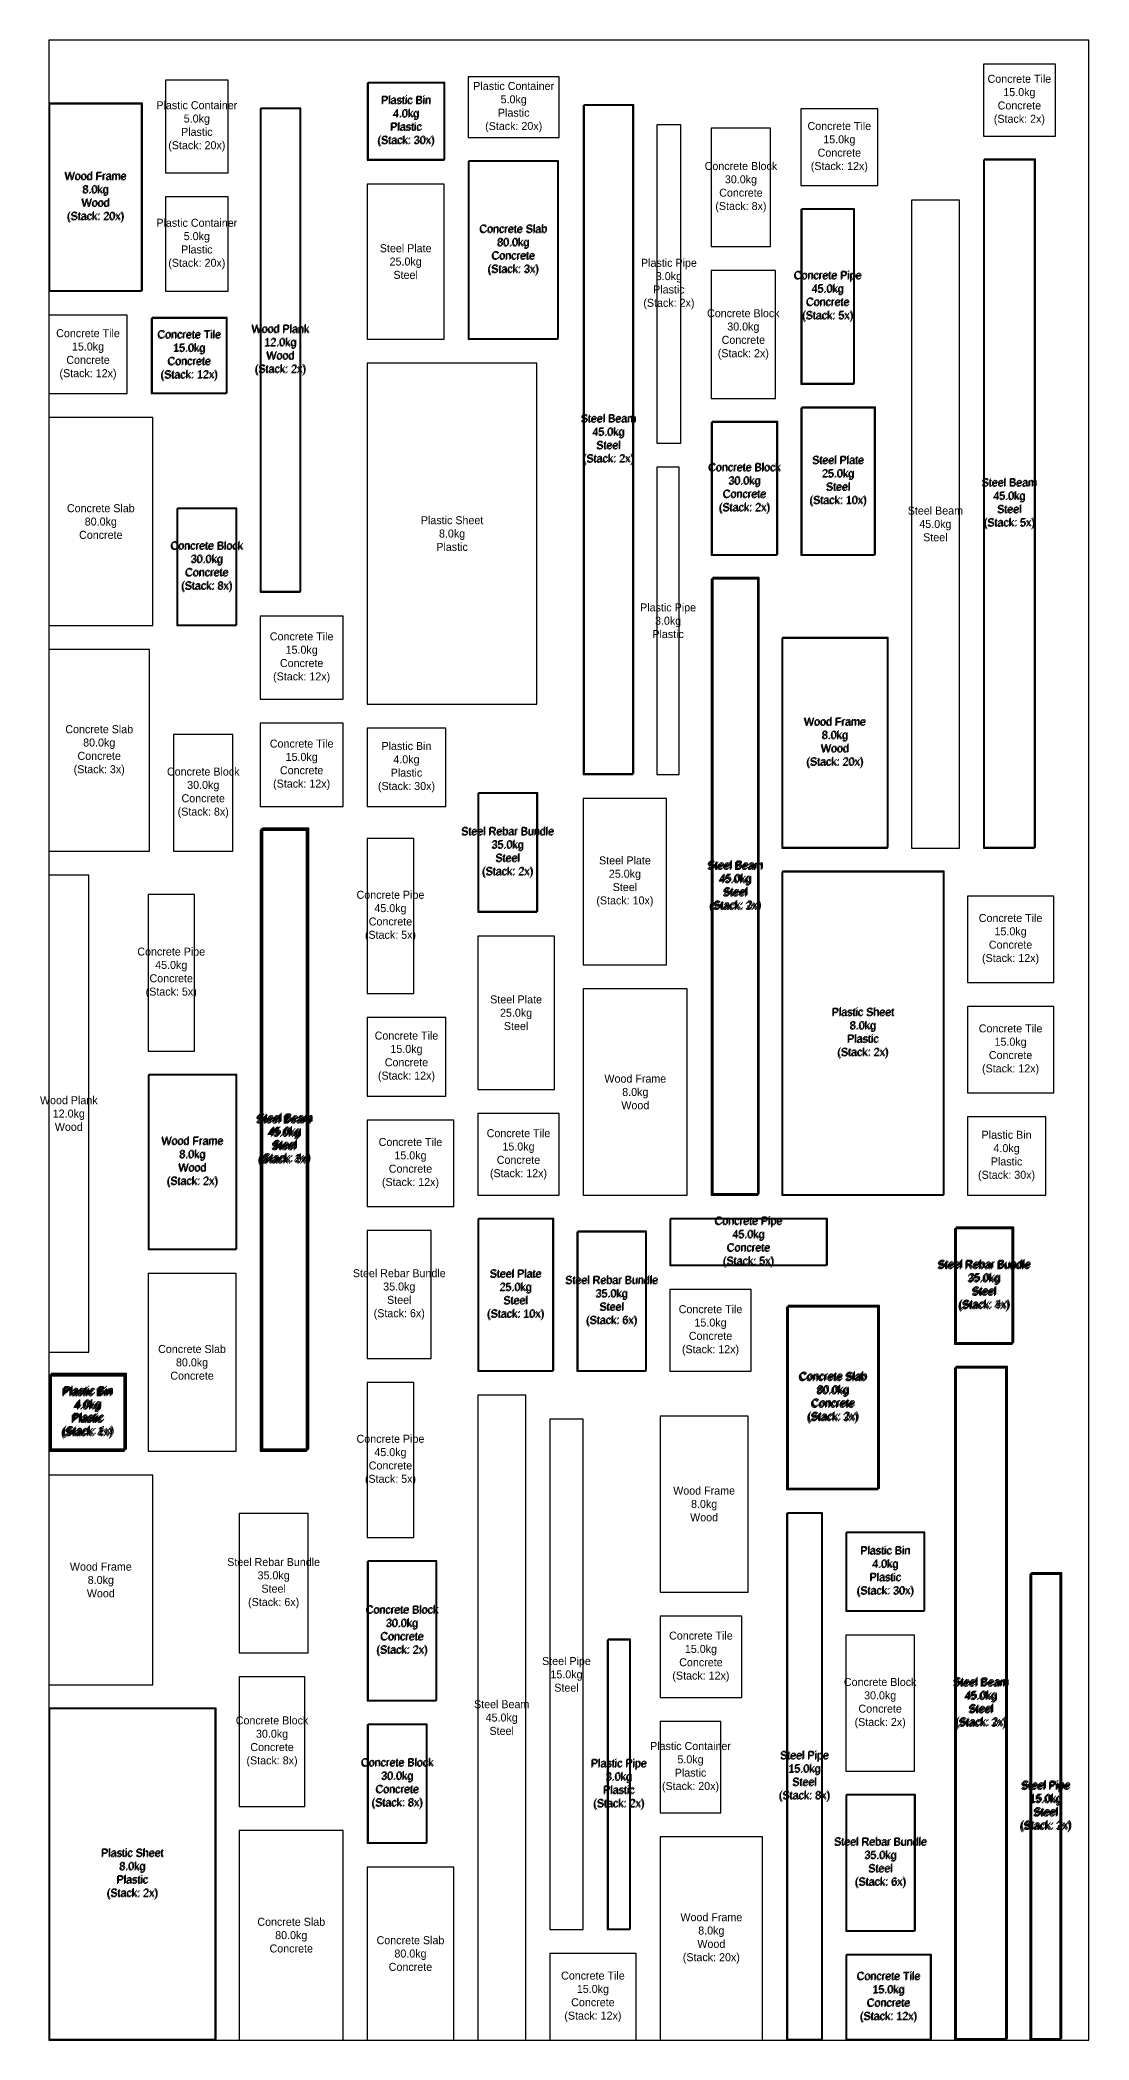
# Model space of a CAD drawing. Header units: metres. Extents: x -5 to 650, y 0 to 4050.
# Drawn here: x -5 to 650, y 0 to 1250 of the extents above; entities that cross this region are included whole.
import ezdxf

# ---------------------------------------------------------------- set-up
doc = ezdxf.new("R2010")
doc.units = ezdxf.units.M

msp = doc.modelspace()

# ---------------------------------------------------------------- linework, layer by layer
for points in [[(0, 0), (650, 0), (650, 1250), (0, 1250), (0, 0)], [(73, 1167), (112, 1167), (112, 1225), (73, 1225), (73, 1167)], [(262, 1189), (319, 1189), (319, 1227), (262, 1227), (262, 1189)], [(584, 1190), (629, 1190), (629, 1235), (584, 1235), (584, 1190)], [(199, 1175), (247, 1175), (247, 1223), (199, 1223), (199, 1175)], [(199.5, 1175.5), (247.5, 1175.5), (247.5, 1223.5), (199.5, 1223.5), (199.5, 1175.5)], [(0, 1093), (58, 1093), (58, 1210), (0, 1210), (0, 1093)], [(0.5, 1093.5), (58.5, 1093.5), (58.5, 1210.5), (0.5, 1210.5), (0.5, 1093.5)], [(132, 905), (157, 905), (157, 1207), (132, 1207), (132, 905)], [(132.5, 905.5), (157.5, 905.5), (157.5, 1207.5), (132.5, 1207.5), (132.5, 905.5)], [(334, 791), (365, 791), (365, 1209), (334, 1209), (334, 791)], [(334.5, 791.5), (365.5, 791.5), (365.5, 1209.5), (334.5, 1209.5), (334.5, 791.5)], [(470, 1159), (518, 1159), (518, 1207), (470, 1207), (470, 1159)], [(380, 998), (395, 998), (395, 1197), (380, 1197), (380, 998)], [(414, 1121), (451, 1121), (451, 1195), (414, 1195), (414, 1121)], [(584, 745), (616, 745), (616, 1175), (584, 1175), (584, 745)], [(584.5, 745.5), (616.5, 745.5), (616.5, 1175.5), (584.5, 1175.5), (584.5, 745.5)], [(262, 1063), (318, 1063), (318, 1174), (262, 1174), (262, 1063)], [(262.5, 1063.5), (318.5, 1063.5), (318.5, 1174.5), (262.5, 1174.5), (262.5, 1063.5)], [(73, 1093), (112, 1093), (112, 1152), (73, 1152), (73, 1093)], [(199, 1063), (247, 1063), (247, 1160), (199, 1160), (199, 1063)], [(539, 745), (569, 745), (569, 1150), (539, 1150), (539, 745)], [(470, 1035), (503, 1035), (503, 1144), (470, 1144), (470, 1035)], [(470.5, 1035.5), (503.5, 1035.5), (503.5, 1144.5), (470.5, 1144.5), (470.5, 1035.5)], [(414, 1026), (454, 1026), (454, 1106), (414, 1106), (414, 1026)], [(0, 1029), (49, 1029), (49, 1078), (0, 1078), (0, 1029)], [(64, 1029), (111, 1029), (111, 1076), (64, 1076), (64, 1029)], [(64.5, 1029.5), (111.5, 1029.5), (111.5, 1076.5), (64.5, 1076.5), (64.5, 1029.5)], [(199, 835), (305, 835), (305, 1048), (199, 1048), (199, 835)], [(0, 884), (65, 884), (65, 1014), (0, 1014), (0, 884)], [(470, 928), (516, 928), (516, 1020), (470, 1020), (470, 928)], [(470.5, 928.5), (516.5, 928.5), (516.5, 1020.5), (470.5, 1020.5), (470.5, 928.5)], [(414, 928), (455, 928), (455, 1011), (414, 1011), (414, 928)], [(414.5, 928.5), (455.5, 928.5), (455.5, 1011.5), (414.5, 1011.5), (414.5, 928.5)], [(380, 791), (394, 791), (394, 983), (380, 983), (380, 791)], [(80, 884), (117, 884), (117, 957), (80, 957), (80, 884)], [(80.5, 884.5), (117.5, 884.5), (117.5, 957.5), (80.5, 957.5), (80.5, 884.5)], [(414, 528), (443, 528), (443, 913), (414, 913), (414, 528)], [(414.5, 528.5), (443.5, 528.5), (443.5, 913.5), (414.5, 913.5), (414.5, 528.5)], [(415, 529), (444, 529), (444, 914), (415, 914), (415, 529)], [(132, 838), (184, 838), (184, 890), (132, 890), (132, 838)], [(458, 745), (524, 745), (524, 876), (458, 876), (458, 745)], [(458.5, 745.5), (524.5, 745.5), (524.5, 876.5), (458.5, 876.5), (458.5, 745.5)], [(0, 743), (63, 743), (63, 869), (0, 869), (0, 743)], [(78, 743), (115, 743), (115, 816), (78, 816), (78, 743)], [(132, 771), (184, 771), (184, 823), (132, 823), (132, 771)], [(199, 771), (248, 771), (248, 820), (199, 820), (199, 771)], [(268, 705), (305, 705), (305, 779), (268, 779), (268, 705)], [(268.5, 705.5), (305.5, 705.5), (305.5, 779.5), (268.5, 779.5), (268.5, 705.5)], [(334, 672), (386, 672), (386, 776), (334, 776), (334, 672)], [(132, 368), (161, 368), (161, 756), (132, 756), (132, 368)], [(132.5, 368.5), (161.5, 368.5), (161.5, 756.5), (132.5, 756.5), (132.5, 368.5)], [(133, 369), (162, 369), (162, 757), (133, 757), (133, 369)], [(133.5, 369.5), (162.5, 369.5), (162.5, 757.5), (133.5, 757.5), (133.5, 369.5)], [(199, 654), (228, 654), (228, 751), (199, 751), (199, 654)], [(0, 430), (25, 430), (25, 728), (0, 728), (0, 430)], [(458, 528), (559, 528), (559, 730), (458, 730), (458, 528)], [(458.5, 528.5), (559.5, 528.5), (559.5, 730.5), (458.5, 730.5), (458.5, 528.5)], [(62, 618), (91, 618), (91, 716), (62, 716), (62, 618)], [(574, 661), (628, 661), (628, 715), (574, 715), (574, 661)], [(268, 594), (316, 594), (316, 690), (268, 690), (268, 594)], [(334, 528), (399, 528), (399, 657), (334, 657), (334, 528)], [(199, 590), (248, 590), (248, 639), (199, 639), (199, 590)], [(574, 592), (628, 592), (628, 646), (574, 646), (574, 592)], [(62, 494), (117, 494), (117, 603), (62, 603), (62, 494)], [(62.5, 494.5), (117.5, 494.5), (117.5, 603.5), (62.5, 603.5), (62.5, 494.5)], [(199, 521), (253, 521), (253, 575), (199, 575), (199, 521)], [(268, 528), (319, 528), (319, 579), (268, 579), (268, 528)], [(574, 528), (623, 528), (623, 577), (574, 577), (574, 528)], [(268, 418), (315, 418), (315, 513), (268, 513), (268, 418)], [(268.5, 418.5), (315.5, 418.5), (315.5, 513.5), (268.5, 513.5), (268.5, 418.5)], [(388, 484), (486, 484), (486, 513), (388, 513), (388, 484)], [(388.5, 484.5), (486.5, 484.5), (486.5, 513.5), (388.5, 513.5), (388.5, 484.5)], [(199, 426), (239, 426), (239, 506), (199, 506), (199, 426)], [(330, 418), (373, 418), (373, 505), (330, 505), (330, 418)], [(330.5, 418.5), (373.5, 418.5), (373.5, 505.5), (330.5, 505.5), (330.5, 418.5)], [(566, 435), (602, 435), (602, 507), (566, 507), (566, 435)], [(566.5, 435.5), (602.5, 435.5), (602.5, 507.5), (566.5, 507.5), (566.5, 435.5)], [(567, 436), (603, 436), (603, 508), (567, 508), (567, 436)], [(62, 368), (117, 368), (117, 479), (62, 479), (62, 368)], [(388, 418), (439, 418), (439, 469), (388, 469), (388, 418)], [(461, 344), (518, 344), (518, 458), (461, 458), (461, 344)], [(461.5, 344.5), (518.5, 344.5), (518.5, 458.5), (461.5, 458.5), (461.5, 344.5)], [(462, 345), (519, 345), (519, 459), (462, 459), (462, 345)], [(0, 368), (47, 368), (47, 415), (0, 415), (0, 368)], [(0.5, 368.5), (47.5, 368.5), (47.5, 415.5), (0.5, 415.5), (0.5, 368.5)], [(1, 369), (48, 369), (48, 416), (1, 416), (1, 369)], [(1.5, 369.5), (48.5, 369.5), (48.5, 416.5), (1.5, 416.5), (1.5, 369.5)], [(566, 0), (598, 0), (598, 420), (566, 420), (566, 0)], [(566.5, 0.5), (598.5, 0.5), (598.5, 420.5), (566.5, 420.5), (566.5, 0.5)], [(567, 1), (599, 1), (599, 421), (567, 421), (567, 1)], [(199, 314), (228, 314), (228, 411), (199, 411), (199, 314)], [(268, 0), (298, 0), (298, 403), (268, 403), (268, 0)], [(313, 69), (334, 69), (334, 388), (313, 388), (313, 69)], [(382, 280), (437, 280), (437, 390), (382, 390), (382, 280)], [(0, 222), (65, 222), (65, 353), (0, 353), (0, 222)], [(119, 242), (162, 242), (162, 329), (119, 329), (119, 242)], [(461, 0), (483, 0), (483, 329), (461, 329), (461, 0)], [(461.5, 0.5), (483.5, 0.5), (483.5, 329.5), (461.5, 329.5), (461.5, 0.5)], [(498, 268), (547, 268), (547, 317), (498, 317), (498, 268)], [(498.5, 268.5), (547.5, 268.5), (547.5, 317.5), (498.5, 317.5), (498.5, 268.5)], [(199, 212), (242, 212), (242, 299), (199, 299), (199, 212)], [(199.5, 212.5), (242.5, 212.5), (242.5, 299.5), (199.5, 299.5), (199.5, 212.5)], [(613, 0), (632, 0), (632, 291), (613, 291), (613, 0)], [(613.5, 0.5), (632.5, 0.5), (632.5, 291.5), (613.5, 291.5), (613.5, 0.5)], [(614, 1), (633, 1), (633, 292), (614, 292), (614, 1)], [(382, 214), (433, 214), (433, 265), (382, 265), (382, 214)], [(349, 69), (363, 69), (363, 250), (349, 250), (349, 69)], [(349.5, 69.5), (363.5, 69.5), (363.5, 250.5), (349.5, 250.5), (349.5, 69.5)], [(498, 168), (541, 168), (541, 253), (498, 253), (498, 168)], [(119, 146), (160, 146), (160, 227), (119, 227), (119, 146)], [(0, 0), (104, 0), (104, 207), (0, 207), (0, 0)], [(0.5, 0.5), (104.5, 0.5), (104.5, 207.5), (0.5, 207.5), (0.5, 0.5)], [(199, 123), (236, 123), (236, 197), (199, 197), (199, 123)], [(199.5, 123.5), (236.5, 123.5), (236.5, 197.5), (199.5, 197.5), (199.5, 123.5)], [(382, 142), (420, 142), (420, 199), (382, 199), (382, 142)], [(498, 68), (541, 68), (541, 153), (498, 153), (498, 68)], [(498.5, 68.5), (541.5, 68.5), (541.5, 153.5), (498.5, 153.5), (498.5, 68.5)], [(119, 0), (184, 0), (184, 131), (119, 131), (119, 0)], [(382, 0), (446, 0), (446, 127), (382, 127), (382, 0)], [(199, 0), (253, 0), (253, 108), (199, 108), (199, 0)], [(313, 0), (367, 0), (367, 54), (313, 54), (313, 0)], [(498, 0), (551, 0), (551, 53), (498, 53), (498, 0)], [(498.5, 0.5), (551.5, 0.5), (551.5, 53.5), (498.5, 53.5), (498.5, 0.5)]]:
    msp.add_lwpolyline(points, close=True)

# ---------------------------------------------------------------- texts
at = {"char_height": 5, "attachment_point": 5}
for s, insert in [('Concrete Tile\\P15.0kg\\PConcrete\\P(Stack: 2x)', (606.5, 1212.5)), ('Plastic Bin\\P4.0kg\\PPlastic\\P(Stack: 30x)', (223, 1199)), ('Plastic Bin\\P4.0kg\\PPlastic\\P(Stack: 30x)', (223.5, 1199.5)), ('Plastic Container\\P5.0kg\\PPlastic\\P(Stack: 20x)', (290.5, 1208)), ('Plastic Container\\P5.0kg\\PPlastic\\P(Stack: 20x)', (92.5, 1196)), ('Concrete Tile\\P15.0kg\\PConcrete\\P(Stack: 12x)', (494, 1183)), ('Wood Frame\\P8.0kg\\PWood\\P(Stack: 20x)', (29, 1151.5)), ('Wood Frame\\P8.0kg\\PWood\\P(Stack: 20x)', (29.5, 1152)), ('Concrete Block\\P30.0kg\\PConcrete\\P(Stack: 8x)', (432.5, 1158)), ('Plastic Container\\P5.0kg\\PPlastic\\P(Stack: 20x)', (92.5, 1122.5)), ('Concrete Slab\\P80.0kg\\PConcrete\\P(Stack: 3x)', (290, 1118.5)), ('Concrete Slab\\P80.0kg\\PConcrete\\P(Stack: 3x)', (290.5, 1119)), ('Steel Plate\\P25.0kg\\PSteel', (223, 1111.5)), ('Plastic Pipe\\P3.0kg\\PPlastic\\P(Stack: 2x)', (387.5, 1097.5)), ('Concrete Pipe\\P45.0kg\\PConcrete\\P(Stack: 5x)', (486.5, 1089.5)), ('Concrete Pipe\\P45.0kg\\PConcrete\\P(Stack: 5x)', (487, 1090)), ('Concrete Block\\P30.0kg\\PConcrete\\P(Stack: 2x)', (434, 1066)), ('Concrete Tile\\P15.0kg\\PConcrete\\P(Stack: 12x)', (24.5, 1053.5)), ('Concrete Tile\\P15.0kg\\PConcrete\\P(Stack: 12x)', (87.5, 1052.5)), ('Concrete Tile\\P15.0kg\\PConcrete\\P(Stack: 12x)', (88, 1053)), ('Wood Plank\\P12.0kg\\PWood\\P(Stack: 2x)', (144.5, 1056)), ('Wood Plank\\P12.0kg\\PWood\\P(Stack: 2x)', (145, 1056.5)), ('Steel Beam\\P45.0kg\\PSteel\\P(Stack: 2x)', (349.5, 1000)), ('Steel Beam\\P45.0kg\\PSteel\\P(Stack: 2x)', (350, 1000.5)), ('Steel Plate\\P25.0kg\\PSteel\\P(Stack: 10x)', (493, 974)), ('Steel Plate\\P25.0kg\\PSteel\\P(Stack: 10x)', (493.5, 974.5)), ('Concrete Block\\P30.0kg\\PConcrete\\P(Stack: 2x)', (434.5, 969.5)), ('Concrete Block\\P30.0kg\\PConcrete\\P(Stack: 2x)', (435, 970)), ('Steel Beam\\P45.0kg\\PSteel\\P(Stack: 5x)', (600, 960)), ('Steel Beam\\P45.0kg\\PSteel\\P(Stack: 5x)', (600.5, 960.5)), ('Concrete Slab\\P80.0kg\\PConcrete', (32.5, 949)), ('Plastic Sheet\\P8.0kg\\PPlastic', (252, 941.5)), ('Steel Beam\\P45.0kg\\PSteel', (554, 947.5)), ('Concrete Block\\P30.0kg\\PConcrete\\P(Stack: 8x)', (98.5, 920.5)), ('Concrete Block\\P30.0kg\\PConcrete\\P(Stack: 8x)', (99, 921)), ('Plastic Pipe\\P3.0kg\\PPlastic', (387, 887)), ('Concrete Tile\\P15.0kg\\PConcrete\\P(Stack: 12x)', (158, 864)), ('Wood Frame\\P8.0kg\\PWood\\P(Stack: 20x)', (491, 810.5)), ('Wood Frame\\P8.0kg\\PWood\\P(Stack: 20x)', (491.5, 811)), ('Concrete Slab\\P80.0kg\\PConcrete\\P(Stack: 3x)', (31.5, 806)), ('Concrete Tile\\P15.0kg\\PConcrete\\P(Stack: 12x)', (158, 797)), ('Plastic Bin\\P4.0kg\\PPlastic\\P(Stack: 30x)', (223.5, 795.5)), ('Concrete Block\\P30.0kg\\PConcrete\\P(Stack: 8x)', (96.5, 779.5)), ('Steel Rebar Bundle\\P35.0kg\\PSteel\\P(Stack: 2x)', (286.5, 742)), ('Steel Rebar Bundle\\P35.0kg\\PSteel\\P(Stack: 2x)', (287, 742.5)), ('Steel Plate\\P25.0kg\\PSteel\\P(Stack: 10x)', (360, 724)), ('Steel Beam\\P45.0kg\\PSteel\\P(Stack: 3x)', (429.5, 721.5)), ('Steel Beam\\P45.0kg\\PSteel\\P(Stack: 3x)', (428.5, 720.5)), ('Steel Beam\\P45.0kg\\PSteel\\P(Stack: 2x)', (429, 721)), ('Concrete Pipe\\P45.0kg\\PConcrete\\P(Stack: 5x)', (213.5, 702.5)), ('Concrete Tile\\P15.0kg\\PConcrete\\P(Stack: 12x)', (601, 688)), ('Concrete Pipe\\P45.0kg\\PConcrete\\P(Stack: 5x)', (76.5, 667)), ('Steel Plate\\P25.0kg\\PSteel', (292, 642)), ('Plastic Sheet\\P8.0kg\\PPlastic\\P(Stack: 2x)', (508.5, 629)), ('Plastic Sheet\\P8.0kg\\PPlastic\\P(Stack: 2x)', (509, 629.5)), ('Concrete Tile\\P15.0kg\\PConcrete\\P(Stack: 12x)', (223.5, 614.5)), ('Concrete Tile\\P15.0kg\\PConcrete\\P(Stack: 12x)', (601, 619)), ('Wood Frame\\P8.0kg\\PWood', (366.5, 592.5)), ('Wood Plank\\P12.0kg\\PWood', (12.5, 579)), ('Steel Beam\\P45.0kg\\PSteel\\P(Stack: 4x)', (146.5, 562)), ('Steel Beam\\P45.0kg\\PSteel\\P(Stack: 2x)', (147, 562.5)), ('Steel Beam\\P45.0kg\\PSteel\\P(Stack: 3x)', (147.5, 563)), ('Steel Beam\\P45.0kg\\PSteel\\P(Stack: 4x)', (148, 563.5)), ('Wood Frame\\P8.0kg\\PWood\\P(Stack: 2x)', (89.5, 548.5)), ('Wood Frame\\P8.0kg\\PWood\\P(Stack: 2x)', (90, 549)), ('Concrete Tile\\P15.0kg\\PConcrete\\P(Stack: 12x)', (226, 548)), ('Concrete Tile\\P15.0kg\\PConcrete\\P(Stack: 12x)', (293.5, 553.5)), ('Plastic Bin\\P4.0kg\\PPlastic\\P(Stack: 30x)', (598.5, 552.5)), ('Concrete Pipe\\P45.0kg\\PConcrete\\P(Stack: 5x)', (437, 498.5)), ('Concrete Pipe\\P45.0kg\\PConcrete\\P(Stack: 5x)', (437.5, 499)), ('Steel Rebar Bundle\\P35.0kg\\PSteel\\P(Stack: 3x)', (584.5, 471.5)), ('Steel Rebar Bundle\\P35.0kg\\PSteel\\P(Stack: 4x)', (585, 472)), ('Steel Rebar Bundle\\P35.0kg\\PSteel\\P(Stack: 6x)', (219, 466)), ('Steel Plate\\P25.0kg\\PSteel\\P(Stack: 10x)', (291.5, 465.5)), ('Steel Plate\\P25.0kg\\PSteel\\P(Stack: 10x)', (292, 466)), ('Steel Rebar Bundle\\P35.0kg\\PSteel\\P(Stack: 6x)', (351.5, 461.5)), ('Steel Rebar Bundle\\P35.0kg\\PSteel\\P(Stack: 6x)', (352, 462)), ('Steel Rebar Bundle\\P35.0kg\\PSteel\\P(Stack: 4x)', (584, 471)), ('Concrete Tile\\P15.0kg\\PConcrete\\P(Stack: 12x)', (413.5, 443.5)), ('Concrete Slab\\P80.0kg\\PConcrete', (89.5, 423.5)), ('Concrete Slab\\P80.0kg\\PConcrete\\P(Stack: 3x)', (489.5, 401)), ('Concrete Slab\\P80.0kg\\PConcrete\\P(Stack: 2x)', (490, 401.5)), ('Concrete Slab\\P80.0kg\\PConcrete\\P(Stack: 3x)', (490.5, 402)), ('Plastic Bin\\P4.0kg\\PPlastic\\P(Stack: 4x)', (23.5, 391.5)), ('Plastic Bin\\P4.0kg\\PPlastic\\P(Stack: 2x)', (24, 392)), ('Plastic Bin\\P4.0kg\\PPlastic\\P(Stack: 3x)', (24.5, 392.5)), ('Plastic Bin\\P4.0kg\\PPlastic\\P(Stack: 4x)', (25, 393)), ('Concrete Pipe\\P45.0kg\\PConcrete\\P(Stack: 5x)', (213.5, 362.5)), ('Wood Frame\\P8.0kg\\PWood', (409.5, 335)), ('Steel Rebar Bundle\\P35.0kg\\PSteel\\P(Stack: 6x)', (140.5, 285.5)), ('Plastic Bin\\P4.0kg\\PPlastic\\P(Stack: 30x)', (522.5, 292.5)), ('Plastic Bin\\P4.0kg\\PPlastic\\P(Stack: 30x)', (523, 293)), ('Wood Frame\\P8.0kg\\PWood', (32.5, 287.5)), ('Concrete Block\\P30.0kg\\PConcrete\\P(Stack: 2x)', (220.5, 255.5)), ('Concrete Block\\P30.0kg\\PConcrete\\P(Stack: 2x)', (221, 256)), ('Concrete Tile\\P15.0kg\\PConcrete\\P(Stack: 12x)', (407.5, 239.5)), ('Steel Pipe\\P15.0kg\\PSteel', (323.5, 228.5)), ('Concrete Block\\P30.0kg\\PConcrete\\P(Stack: 2x)', (519.5, 210.5)), ('Steel Beam\\P45.0kg\\PSteel\\P(Stack: 3x)', (582, 210)), ('Steel Beam\\P45.0kg\\PSteel\\P(Stack: 2x)', (582.5, 210.5)), ('Steel Beam\\P45.0kg\\PSteel\\P(Stack: 3x)', (583, 211)), ('Steel Beam\\P45.0kg\\PSteel', (283, 201.5)), ('Concrete Block\\P30.0kg\\PConcrete\\P(Stack: 8x)', (139.5, 186.5)), ('Concrete Block\\P30.0kg\\PConcrete\\P(Stack: 8x)', (217.5, 160)), ('Concrete Block\\P30.0kg\\PConcrete\\P(Stack: 8x)', (218, 160.5)), ('Plastic Pipe\\P3.0kg\\PPlastic\\P(Stack: 2x)', (356, 159.5)), ('Plastic Pipe\\P3.0kg\\PPlastic\\P(Stack: 2x)', (356.5, 160)), ('Plastic Container\\P5.0kg\\PPlastic\\P(Stack: 20x)', (401, 170.5)), ('Steel Pipe\\P15.0kg\\PSteel\\P(Stack: 8x)', (472, 164.5)), ('Steel Pipe\\P15.0kg\\PSteel\\P(Stack: 8x)', (472.5, 165)), ('Steel Pipe\\P15.0kg\\PSteel\\P(Stack: 3x)', (623.5, 146.5)), ('Steel Pipe\\P15.0kg\\PSteel\\P(Stack: 3x)', (622.5, 145.5)), ('Steel Pipe\\P15.0kg\\PSteel\\P(Stack: 2x)', (623, 146)), ('Steel Rebar Bundle\\P35.0kg\\PSteel\\P(Stack: 6x)', (519.5, 110.5)), ('Steel Rebar Bundle\\P35.0kg\\PSteel\\P(Stack: 6x)', (520, 111)), ('Plastic Sheet\\P8.0kg\\PPlastic\\P(Stack: 2x)', (52, 103.5)), ('Plastic Sheet\\P8.0kg\\PPlastic\\P(Stack: 2x)', (52.5, 104)), ('Concrete Slab\\P80.0kg\\PConcrete', (151.5, 65.5)), ('Wood Frame\\P8.0kg\\PWood\\P(Stack: 20x)', (414, 63.5)), ('Concrete Slab\\P80.0kg\\PConcrete', (226, 54)), ('Concrete Tile\\P15.0kg\\PConcrete\\P(Stack: 12x)', (340, 27)), ('Concrete Tile\\P15.0kg\\PConcrete\\P(Stack: 12x)', (524.5, 26.5)), ('Concrete Tile\\P15.0kg\\PConcrete\\P(Stack: 12x)', (525, 27))]:
    msp.add_mtext(s, dxfattribs=dict(at, insert=insert))

doc.saveas('drawing.dxf')
